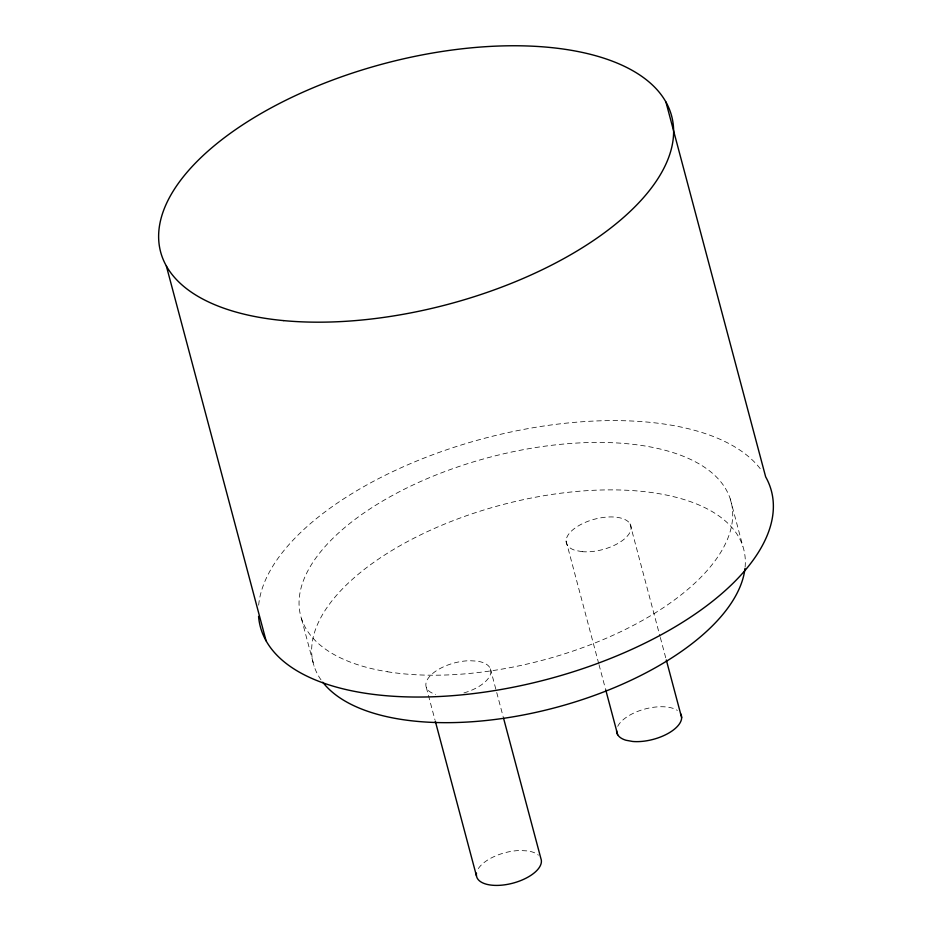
<?xml version="1.0" encoding="UTF-8"?>
<svg xmlns="http://www.w3.org/2000/svg" width="932" height="932" viewBox="0 0 932 932"><rect width="100%" height="100%" fill="white"/><g stroke="black" fill="none" stroke-linecap="round" stroke-linejoin="round"><path stroke-width="0.7" stroke-dasharray="4.66 3.5" d="M730.245 498.923L742.874 546.373M630.067 523.854L659.996 636.335M660.322 637.488L666.31 659.984M566.085 540.944L598.635 663.269M599.008 664.667L605.369 688.573M490.43 668.873L503.152 716.673M426.32 687.432L434.929 719.772M301.49 618.72L314.119 666.159M258.665 605.148A264.397 124.527 -14.9 0 1 483.813 438.483A264.397 124.527 -14.9 0 1 762.073 471.173M321.016 679.871A222.643 104.873 -14.9 0 1 501.533 504.923A222.643 104.873 -14.9 0 1 745.111 567.029M463.903 692.942A33.401 15.728 -14.9 0 0 490.104 675.234A33.401 15.728 -14.9 0 0 477.126 661.138L469.612 660.706A33.401 15.728 -14.9 0 0 430.852 675.152A33.401 15.728 -14.9 0 0 435.698 694.352M617.73 726.343A33.401 15.728 -14.9 0 1 645.002 708.996A33.401 15.728 -14.9 0 1 677.354 710.417M478.349 868.601A33.401 15.728 -14.9 0 1 520.114 850.508L527.629 850.928A33.401 15.728 -14.9 0 1 538.405 855.157M582.232 551.674L575.522 550.462A33.401 15.728 -14.9 0 1 587.614 521.431A33.401 15.728 -14.9 0 1 631.011 529.26A33.401 15.728 -14.9 0 1 582.232 551.674M387.339 671.739A222.643 104.873 -14.9 0 0 731.387 526.801A222.643 104.873 -14.9 0 0 428.883 477.918A222.643 104.873 -14.9 0 0 387.339 671.739"/><path stroke-width="1.4" d="M665.926 101.996L765.661 476.858A264.397 124.527 -14.9 0 1 552.49 677.925A264.397 124.527 -14.9 0 1 258.572 616.39M666.31 659.984L681.642 717.617M605.695 689.727L617.66 734.707M503.525 718.083L540.933 858.675A33.401 15.728 -14.9 0 1 514.406 882.744A33.401 15.728 -14.9 0 1 476.823 877.233L435.302 721.17M166.339 265.935L266.074 640.785M744.971 568.462A222.643 104.873 -14.9 0 1 556.882 707.237A222.643 104.873 -14.9 0 1 322.752 682.224M680.57 713.656A33.401 15.728 -14.9 0 1 668.815 733.03A33.401 15.728 -14.9 0 1 632.735 741.476L626.024 740.264A33.401 15.728 -14.9 0 1 616.588 730.746M476.462 875.917A33.401 15.728 -14.9 0 1 476.485 873.086M283.712 320.62A264.397 124.527 -14.9 0 0 673.591 133.602A264.397 124.527 -14.9 0 0 291.087 97.685A264.397 124.527 -14.9 0 0 283.712 320.62"/></g></svg>
